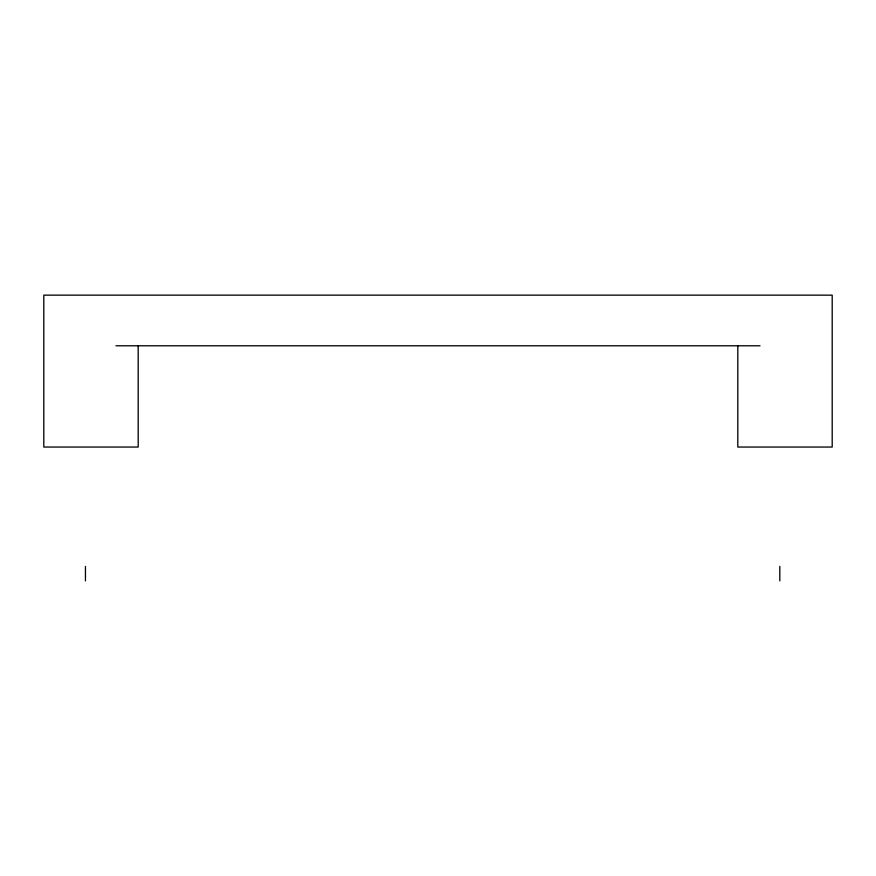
<?xml version="1.0" encoding="UTF-8"?>
<svg xmlns="http://www.w3.org/2000/svg" width="876" height="876" viewBox="0 0 876 876"><rect width="100%" height="100%" fill="white"/><g stroke="black" fill="none" stroke-linecap="round" stroke-linejoin="round"><path stroke-width="1.31" d="M115.982 345.779L760.018 345.779M779.815 566.389L779.815 580.854M737.811 345.779L737.811 447.045L832.2 447.045L832.2 295.146L43.8 295.146L43.8 447.045L138.189 447.045L138.189 345.779M85.443 566.389L85.443 580.854"/></g></svg>
